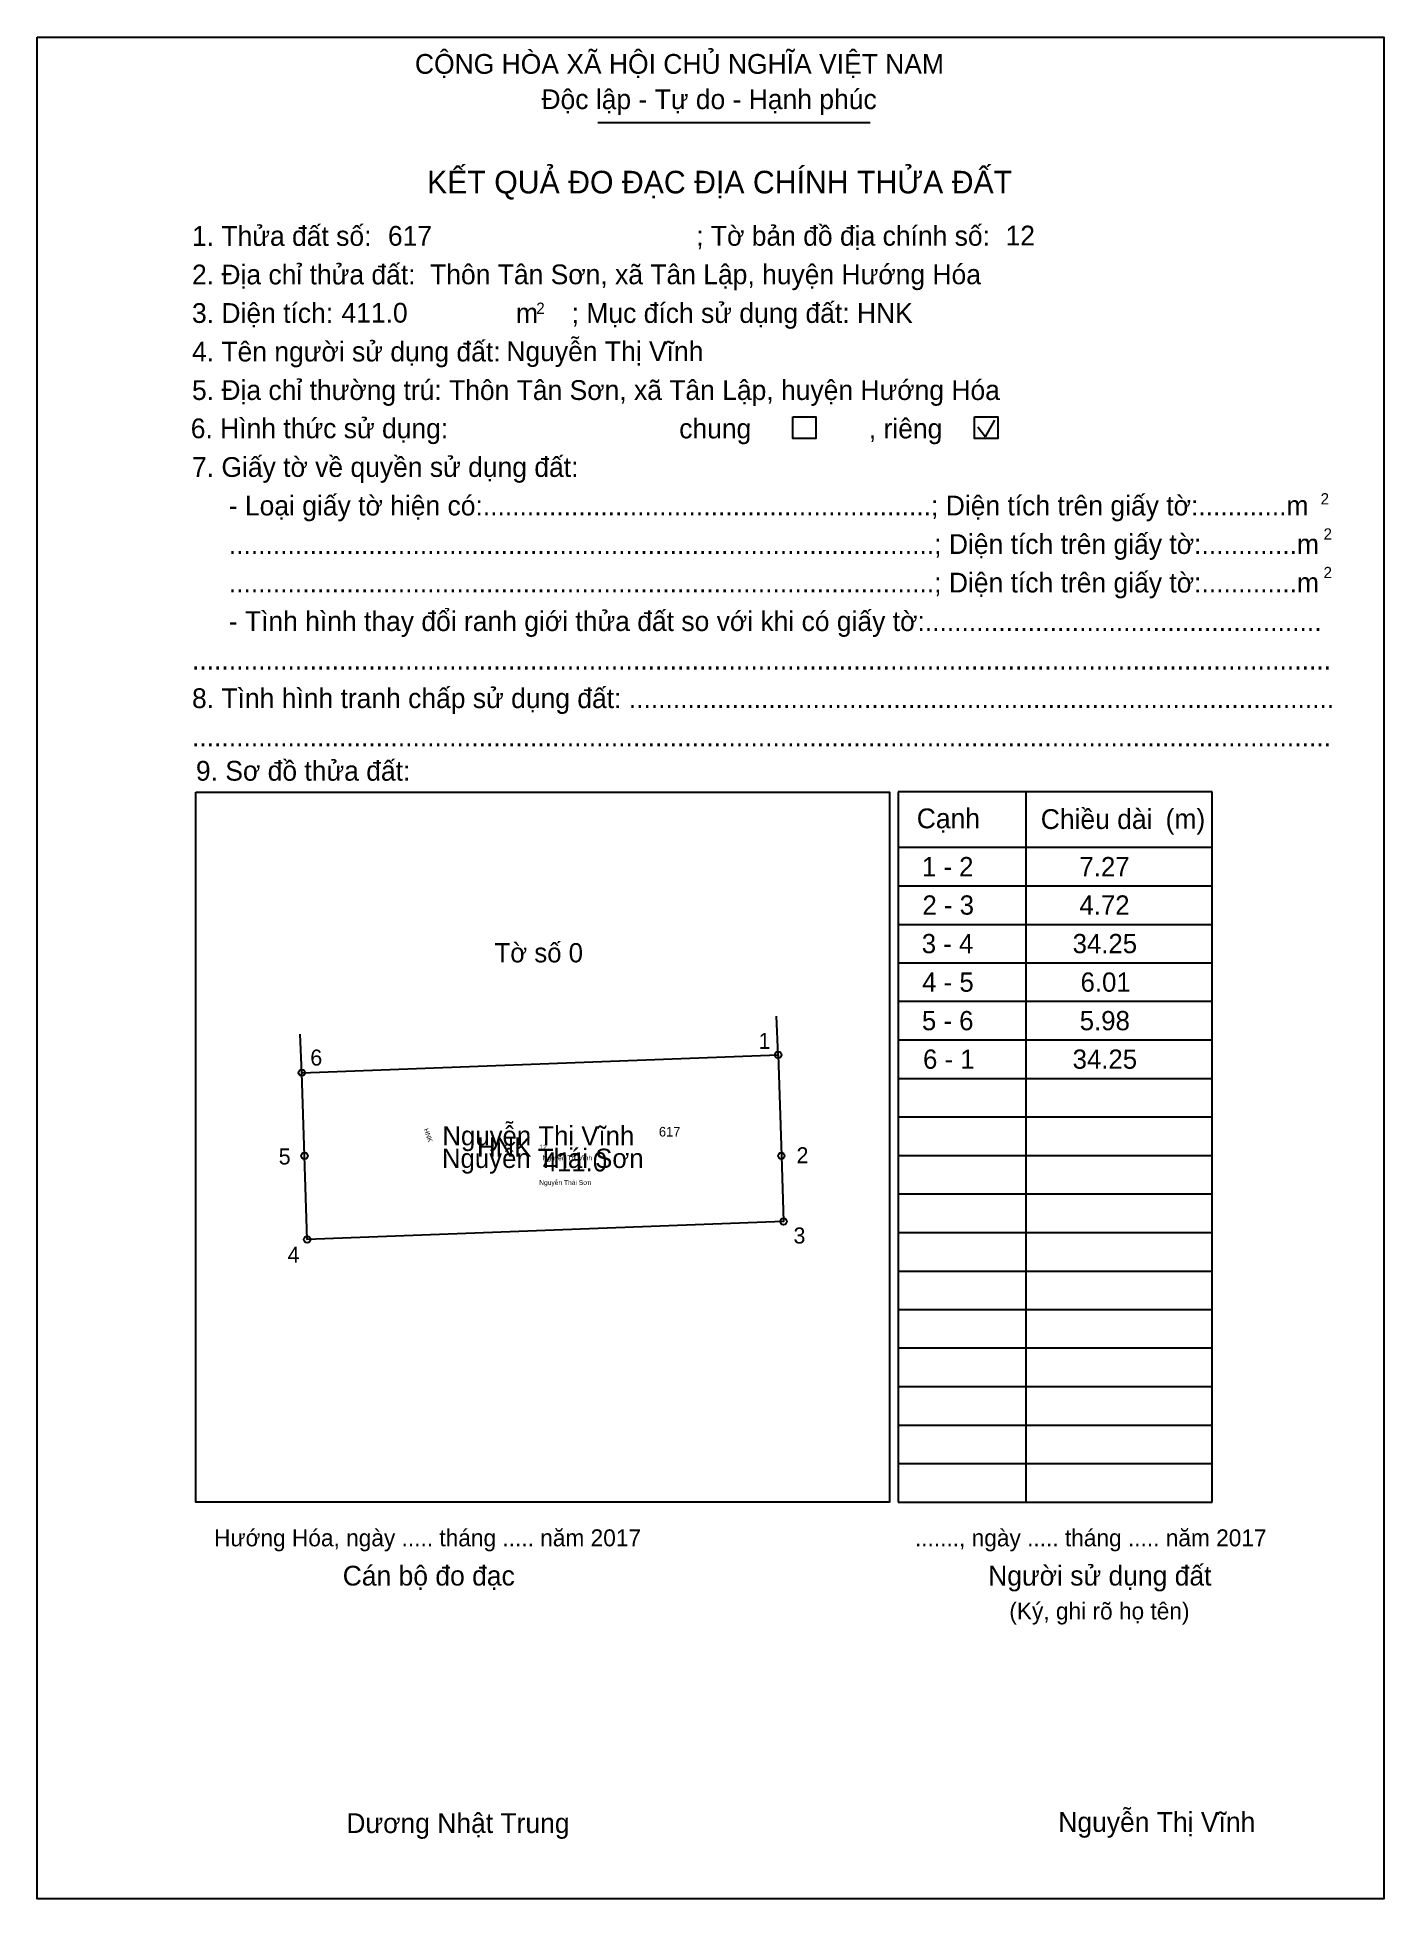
# Model space of a CAD drawing. Extents: x 548058 to 548155, y 1837490 to 1837624.
import ezdxf

# ---------------------------------------------------------------- set-up
doc = ezdxf.new("R2010")
doc.units = 0
for name, color, linetype in [('Level 1', 7, 'Continuous'), ('Level 10', 7, 'Continuous'), ('Level 11', 7, 'Continuous'), ('Level 13', 7, 'Continuous'), ('Level 15', 7, 'Continuous'), ('Level 18', 7, 'Continuous'), ('Level 19', 7, 'Continuous'), ('Level 2', 7, 'Continuous'), ('Level 21', 7, 'Continuous'), ('Level 27', 7, 'Continuous'), ('Level 36', 7, 'Continuous'), ('Level 48', 7, 'Continuous'), ('Level 50', 7, 'Continuous'), ('Level 52', 7, 'Continuous'), ('Level 6', 7, 'Continuous'), ('Level 9', 7, 'Continuous')]:
    doc.layers.add(name, color=color, linetype=linetype)

msp = doc.modelspace()

# ---------------------------------------------------------------- linework, layer by layer
at = {"layer": 'Level 1'}
for p, q in [((548058.05, 1837623.54), (548058.05, 1837623.54)), ((548098.34, 1837617.4), (548117.91, 1837617.4)), ((548126.18, 1837594.81), (548126.85, 1837596.01)), ((548125.63, 1837595.53), (548126.18, 1837594.81)), ((548069.45, 1837569.27), (548069.45, 1837569.27)), ((548142.47, 1837569.29), (548119.92, 1837569.29)), ((548119.92, 1837569.29), (548119.92, 1837518.23)), ((548129.09, 1837569.29), (548129.09, 1837518.23)), ((548142.47, 1837518.23), (548142.47, 1837569.29)), ((548119.92, 1837565.3), (548135.42, 1837565.3)), ((548135.42, 1837565.3), (548142.47, 1837565.3)), ((548119.92, 1837562.53), (548135.42, 1837562.53)), ((548135.42, 1837562.53), (548142.47, 1837562.53)), ((548119.92, 1837559.76), (548135.42, 1837559.76)), ((548135.42, 1837559.76), (548142.47, 1837559.76)), ((548119.92, 1837556.99), (548135.42, 1837556.99)), ((548135.42, 1837556.99), (548142.47, 1837556.99)), ((548119.92, 1837554.23), (548135.42, 1837554.23)), ((548135.42, 1837554.23), (548142.47, 1837554.23)), ((548119.92, 1837551.46), (548135.42, 1837551.46)), ((548135.42, 1837551.46), (548142.47, 1837551.46)), ((548119.92, 1837548.69), (548135.42, 1837548.69)), ((548135.42, 1837548.69), (548142.47, 1837548.69)), ((548119.92, 1837545.92), (548135.42, 1837545.92)), ((548135.42, 1837545.92), (548142.47, 1837545.92)), ((548119.92, 1837543.15), (548135.42, 1837543.15)), ((548135.42, 1837543.15), (548142.47, 1837543.15)), ((548119.92, 1837540.38), (548135.42, 1837540.38)), ((548135.42, 1837540.38), (548142.47, 1837540.38)), ((548119.92, 1837537.61), (548135.42, 1837537.61)), ((548135.42, 1837537.61), (548142.47, 1837537.61)), ((548119.92, 1837534.84), (548135.42, 1837534.84)), ((548135.42, 1837534.84), (548142.47, 1837534.84)), ((548119.92, 1837532.07), (548135.42, 1837532.07)), ((548135.42, 1837532.07), (548142.47, 1837532.07)), ((548119.92, 1837529.31), (548135.42, 1837529.31)), ((548135.42, 1837529.31), (548142.47, 1837529.31)), ((548119.92, 1837526.54), (548135.42, 1837526.54)), ((548135.42, 1837526.54), (548142.47, 1837526.54)), ((548119.92, 1837523.77), (548135.42, 1837523.77)), ((548135.42, 1837523.77), (548142.47, 1837523.77)), ((548119.92, 1837521), (548135.42, 1837521)), ((548135.42, 1837521), (548142.47, 1837521)), ((548119.28, 1837518.23), (548119.28, 1837518.23)), ((548119.92, 1837518.23), (548142.47, 1837518.23)), ((548142.47, 1837518.23), (548142.47, 1837518.73)), ((548154.81, 1837489.71), (548154.81, 1837489.71))]:
    msp.add_line(p, q, dxfattribs=at)
msp.add_lwpolyline([(548069.45, 1837569.27), (548119.28, 1837569.27), (548119.28, 1837518.23), (548069.45, 1837518.23)], close=True, dxfattribs=at)
at = {"layer": 'Level 10'}
msp.add_lwpolyline([(548077.06, 1837549.1), (548111.29, 1837550.39), (548111.52, 1837543.12), (548111.67, 1837538.4), (548077.44, 1837537.11), (548077.25, 1837543.12)], close=True, dxfattribs=at)
at = {"layer": 'Level 11'}
for centre in [(548111.29, 1837550.39), (548077.06, 1837549.1), (548077.06, 1837549.1), (548077.25, 1837543.12), (548111.52, 1837543.12), (548111.67, 1837538.4), (548077.44, 1837537.11)]:
    msp.add_circle(centre, 0.231, dxfattribs=at)
at = {"layer": 'Level 2'}
msp.add_lwpolyline([(548058.05, 1837623.54), (548154.8, 1837623.54), (548154.8, 1837489.71), (548058.05, 1837489.71)], close=True, dxfattribs=at)
at = {"layer": 'Level 27'}
for p, q in [((548111.29, 1837550.39), (548111.17, 1837553.16)), ((548077.06, 1837549.1), (548076.95, 1837551.87))]:
    msp.add_line(p, q, dxfattribs=at)
at = {"layer": 'Level 50'}
for points in [[(548112.34, 1837596.24), (548114, 1837596.24), (548114, 1837594.69), (548112.34, 1837594.69)], [(548125.41, 1837596.24), (548127.08, 1837596.24), (548127.08, 1837594.69), (548125.41, 1837594.69)]]:
    msp.add_lwpolyline(points, close=True, dxfattribs=at)

# ---------------------------------------------------------------- texts
at = {"layer": 'Level 1'}
for s, height, p in [('CỘNG HÒA XÃ HỘI CHỦ NGHĨA VIỆT NAM', 1.4212, (548085.19, 1837620.91)), ('Độc lập - Tự do - Hạnh phúc', 1.4212, (548094.28, 1837618.37)), ('KẾT QUẢ ĐO ĐẠC ĐỊA CHÍNH THỬA ĐẤT', 1.6244, (548086.06, 1837612.31)), ('1. Thửa đất số:', 1.4212, (548069.17, 1837608.54)), ('; Tờ bản đồ địa chính số:', 1.4212, (548105.4, 1837608.55)), ('2. Địa chỉ thửa đất:', 1.4212, (548069.17, 1837605.77)), ('3. Diện tích:', 1.4212, (548069.17, 1837603)), ('m', 1.42, (548092.45, 1837603)), ('2', 0.812, (548093.91, 1837603.65)), ('; Mục đích sử dụng đất: HNK', 1.4213, (548096.45, 1837603)), ('4. Tên người sử dụng đất:', 1.4212, (548069.17, 1837600.23)), ('5. Địa chỉ thường trú: Thôn Tân Sơn, xã Tân Lập, huyện Hướng Hóa', 1.4213, (548069.17, 1837597.46)), ('chung                , riêng', 1.4212, (548104.18, 1837594.7)), ('7. Giấy tờ về quyền sử dụng đất:', 1.4212, (548069.17, 1837591.93)), ('     - Loại giấy tờ hiện có:.............................................................; Diện tích trên giấy tờ:............m', 1.42124, (548069.17, 1837589.16)), ('2', 0.812, (548150.27, 1837589.95)), ('     ................................................................................................; Diện tích trên giấy tờ:.............m', 1.42124, (548069.17, 1837586.39)), ('2', 0.812, (548150.48, 1837587.42)), ('     ................................................................................................; Diện tích trên giấy tờ:.............m', 1.42124, (548069.17, 1837583.62)), ('2', 0.812, (548150.48, 1837584.65)), ('     - Tình hình thay đổi ranh giới thửa đất so với khi có giấy tờ:......................................................', 1.42124, (548069.17, 1837580.85)), ('...........................................................................................................................................................', 1.42124, (548069.17, 1837578.08)), ('8. Tình hình tranh chấp sử dụng đất: ................................................................................................', 1.42124, (548069.17, 1837575.31)), ('...........................................................................................................................................................', 1.42124, (548069.17, 1837572.55)), ('9. Sơ đồ thửa đất:', 1.4212, (548069.45, 1837570.09)), ('Cạnh', 1.421, (548121.25, 1837566.67)), ('Chiều dài', 1.421, (548130.16, 1837566.62)), ('(m)', 1.421, (548139.13, 1837566.64)), ('Hướng Hóa, ngày ..... tháng ..... năm 2017', 1.2183, (548070.75, 1837515.05)), ('......., ngày ..... tháng ..... năm 2017', 1.2183, (548121.12, 1837515.05)), ('Cán bộ đo đạc', 1.4213, (548080, 1837512.23)), ('Người sử dụng đất', 1.4212, (548126.38, 1837512.23)), ('(Ký, ghi rõ họ tên)', 1.2183, (548127.9, 1837509.79)), ('Dương Nhật Trung', 1.4213, (548080.26, 1837494.44))]:
    msp.add_text(s, height=height, dxfattribs=at).set_placement(p)
at = {"layer": 'Level 13'}
for s, height, p in [('Nguyễn Thị Vĩnh', 1.3844, (548087.16, 1837543.87)), ('Nguyễn Thái Sơn', 1.3844, (548087.13, 1837542.25)), ('HNK', 1.384, (548089.65, 1837543.06)), ('411.0', 1.384, (548094.37, 1837542)), ('Nguyễn Thái Sơn', 0.3461, (548094.12, 1837541.03))]:
    msp.add_text(s, height=height, dxfattribs=at).set_placement(p)
at = {"layer": 'Level 15'}
msp.add_text('Nguyễn Thị Vĩnh', height=0.3461, dxfattribs=at).set_placement((548094.36, 1837542.8))
at = {"layer": 'Level 18'}
msp.add_text('12', height=0.346, dxfattribs=at).set_placement((548094.14, 1837543.58))
at = {"layer": 'Level 19'}
msp.add_text('HNK', height=0.346, rotation=290, dxfattribs=at).set_placement((548085.81, 1837545.02))
at = {"layer": 'Level 21'}
msp.add_text('617', height=0.692, dxfattribs=at).set_placement((548102.72, 1837544.51))
at = {"layer": 'Level 36'}
msp.add_text('Tờ số 0', height=1.384, dxfattribs=at).set_placement((548090.91, 1837557.03))
at = {"layer": 'Level 48'}
msp.add_text('6. Hình thức sử dụng:', height=1.4213, dxfattribs=at).set_placement((548069.08, 1837594.71))
at = {"layer": 'Level 52'}
for s, p in [('1 - 2', (548121.62, 1837563.22)), ('7.27', (548132.94, 1837563.22)), ('2 - 3', (548121.66, 1837560.46)), ('4.72', (548132.94, 1837560.46)), ('3 - 4', (548121.61, 1837557.69)), ('34.25', (548132.45, 1837557.69)), ('4 - 5', (548121.64, 1837554.92)), ('6.01', (548133.02, 1837554.92)), ('5 - 6', (548121.62, 1837552.15)), ('5.98', (548132.96, 1837552.15)), ('6 - 1', (548121.7, 1837549.38)), ('34.25', (548132.45, 1837549.38))]:
    msp.add_text(s, height=1.384, dxfattribs=at).set_placement(p)
at = {"layer": 'Level 6'}
for s, height, p in [('617', 1.421, (548083.25, 1837608.55)), ('12', 1.421, (548127.63, 1837608.57)), ('Thôn Tân Sơn, xã Tân Lập, huyện Hướng Hóa', 1.4213, (548086.28, 1837605.78)), ('411.0', 1.421, (548079.91, 1837603.02)), ('Nguyễn Thị Vĩnh', 1.4213, (548091.76, 1837600.25)), ('Nguyễn Thị Vĩnh', 1.4213, (548131.42, 1837494.52))]:
    msp.add_text(s, height=height, dxfattribs=at).set_placement(p)
at = {"layer": 'Level 9'}
for s, p in [('1', (548109.88, 1837550.81)), ('6', (548077.67, 1837549.61)), ('5', (548075.4, 1837542.5)), ('2', (548112.61, 1837542.59)), ('3', (548112.39, 1837536.82)), ('4', (548076.04, 1837535.45))]:
    msp.add_text(s, height=1.15, dxfattribs=at).set_placement(p)

doc.saveas('drawing.dxf')
